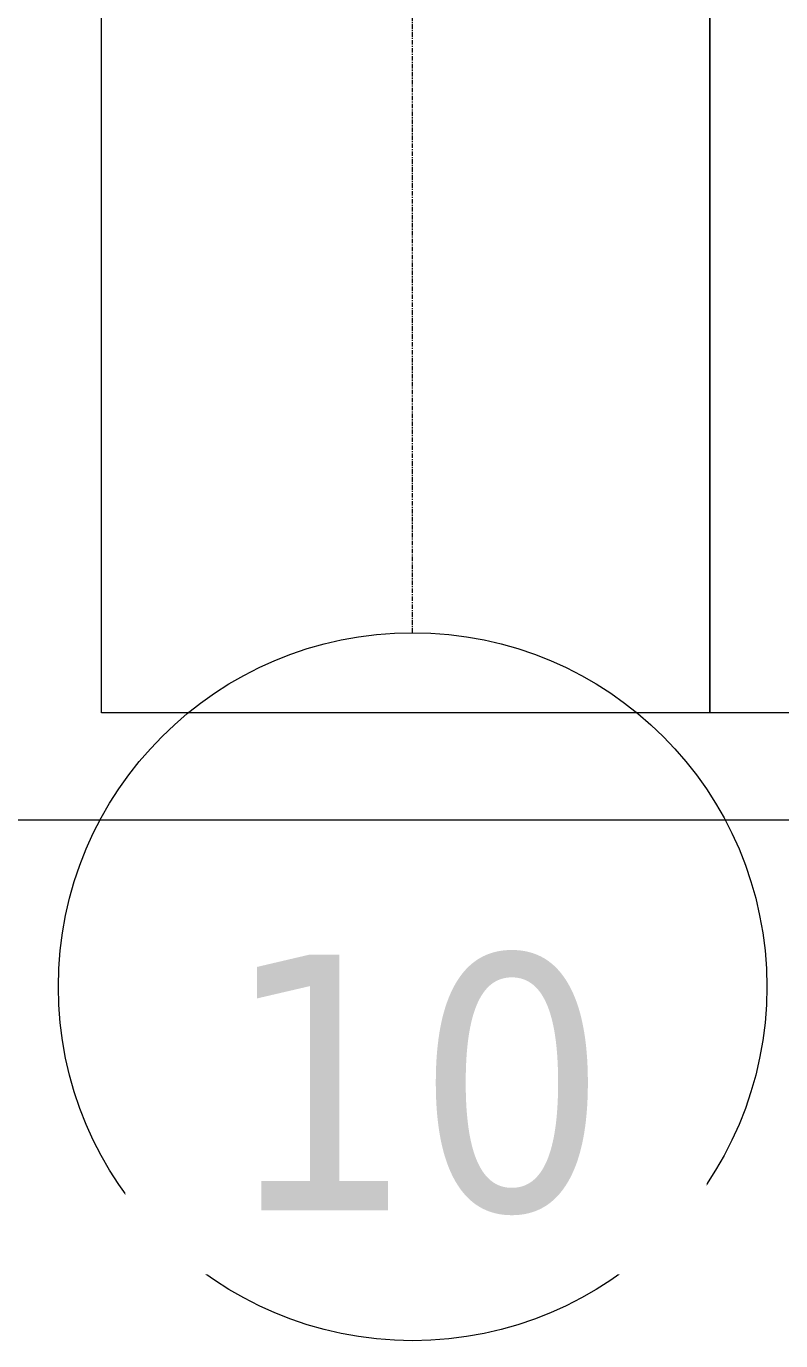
# Model space of a CAD drawing. Header units: millimetres. Extents: x 5356 to 209803, y -16346 to 109894.
# Drawn here: x 90673 to 92781, y 13481 to 17157 of the extents above; entities that cross this region are included whole.
import ezdxf

# ---------------------------------------------------------------- set-up
doc = ezdxf.new("R2010")
doc.units = ezdxf.units.MM
doc.linetypes.add('Grid Line', pattern=[22.225, 12.7, -3.175, 3.175, -3.175])
for name, color, linetype, lineweight in [('G-IMPT', 8, 'Continuous', 9), ('M-EQPM', 50, 'Continuous', 9), ('S-GRID-1', 1, 'Grid Line', 9), ('S-GRID-IDEN', 1, 'Continuous', 9)]:
    doc.layers.add(name, color=color, linetype=linetype, lineweight=lineweight)
doc.styles.add('Tahoma_B', font='tahomabd_0.ttf', dxfattribs={"height": 715})

# ---------------------------------------------------------------- blocks, each defined once
blk = doc.blocks.new('TKTC_NAP THAM BE XLNT_260130 - TKTC_XREF_260130_NAP THAM BE XLNT_dwg-3399784-TKCS_MB ĐỊNH VỊ MỐC TỌA ĐỘ CÔNG TRÌNH')
at = {"layer": 'G-IMPT', "flags": 128}
for points in [[(83427.6, 20238.2), (98577.4, 20238.2), (98577.4, 14087.9), (83427.6, 14087.9)], [(88128.5, 19937.9), (89828.1, 19937.9), (89828.1, 14387.9), (88128.5, 14387.9), (88128.5, 15737.3)], [(90078.1, 14387.9), (89828.1, 14387.9), (89828.1, 19937.9), (90078.1, 19937.9)]]:
    blk.add_lwpolyline(points, close=True, dxfattribs=at)
blk = doc.blocks.new('TKTC_NAP THAM BE XLNT_260130 - NẮP THĂM BỂ XLNT-2335565-TKCS_MB ĐỊNH VỊ MỐC TỌA ĐỘ CÔNG TRÌNH')
blk.add_blockref('TKTC_NAP THAM BE XLNT_260130 - TKTC_XREF_260130_NAP THAM BE XLNT_dwg-3399784-TKCS_MB ĐỊNH VỊ MỐC TỌA ĐỘ CÔNG TRÌNH', (-83427.6, -14087.9))
blk = doc.blocks.new('Grid - M_Grid Head - Circle-353313-TKCS_MB ĐỊNH VỊ MỐC TỌA ĐỘ CÔNG TRÌNH')
at = {"layer": 'S-GRID-IDEN'}
blk.add_circle((0, 0), 4.5, dxfattribs=at)

msp = doc.modelspace()

# ---------------------------------------------------------------- linework, layer by layer
at = {"layer": 'S-GRID-1'}
msp.add_line((91752.6, 15460.6), (91752.6, 20960.6), dxfattribs=at)

# ---------------------------------------------------------------- block references
at = {"layer": 'M-EQPM'}
msp.add_blockref('TKTC_NAP THAM BE XLNT_260130 - NẮP THĂM BỂ XLNT-2335565-TKCS_MB ĐỊNH VỊ MỐC TỌA ĐỘ CÔNG TRÌNH', (86182.6, 14936.6), dxfattribs=at)
at = {"layer": 'S-GRID-IDEN', "xscale": 219.9999999999998, "yscale": 219.9999999999998, "zscale": 219.9999999999998}
msp.add_blockref('Grid - M_Grid Head - Circle-353313-TKCS_MB ĐỊNH VỊ MỐC TỌA ĐỘ CÔNG TRÌNH', (91752.6, 14470.6), dxfattribs=at)

# ---------------------------------------------------------------- next in the draw order: texts
at = {"layer": 'S-GRID-IDEN', "insert": (91761.8, 14196), "char_height": 715, "width": 1267.2, "attachment_point": 5, "line_spacing_factor": 0.996129, "style": 'Tahoma_B', "bg_fill": 3, "box_fill_scale": 1.25, "bg_fill_color": 256, "bg_fill_true_color": 13158600, "bg_fill_transparency": 0}
msp.add_mtext('\\pt2793.99835,5587.9967,8382.0022,11176.00055,13969.9989,16763.99725,19558.00275,22352.0011,25145.99945,27939.9978,30734.0033,33528.00165,36322,39115.99835,41909.9967,44704.0022,47498.00055,50291.9989,53085.99725,55880.00275,58674.0011,61467.99945,64261.9978,67056.0033,69850.00165,72644,75437.99835,78231.9967,81026.0022,83820.00055,86613.9989,89407.99725;10', dxfattribs=at)

doc.saveas('drawing.dxf')
